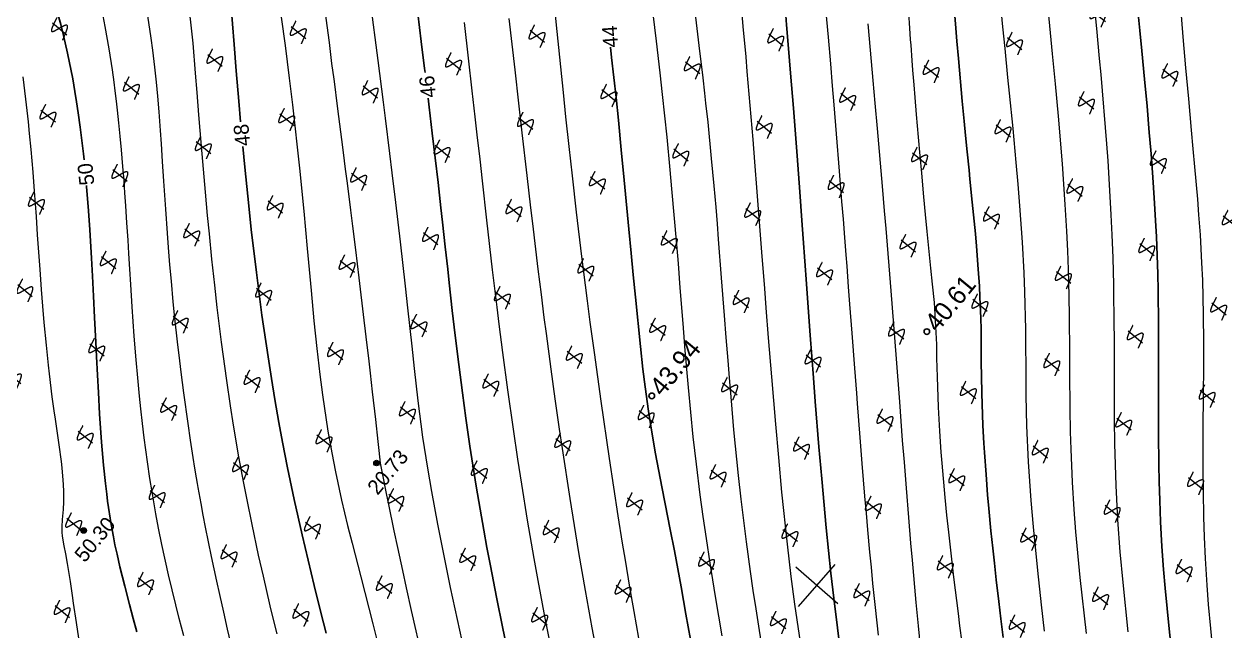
# Model space of a CAD drawing. Header units: millimetres. Extents: x -2893842 to -949497, y -1203244 to 262218.
# Drawn here: x -2066059 to -2001651, y -830072 to -797533 of the extents above; entities that cross this region are included whole.
import ezdxf

# ---------------------------------------------------------------- set-up
doc = ezdxf.new("R2010")
doc.units = ezdxf.units.MM
doc.layers.get('0').update_dxf_attribs({"lineweight": 5})
for name, color, linetype in [('!!!_ Размеры', 7, 'Continuous'), ('02_сетка', 253, 'Continuous'), ('13_Растительность', 253, 'Continuous'), ('19_Горизонтали', 253, 'Continuous'), ('61_Отметки высоты поверхности', 253, 'Continuous'), ('_Высоты_Блок', 253, 'Continuous')]:
    doc.layers.add(name, color=color, linetype=linetype)
doc.styles.add('LIKE17', font='d431.shx')
doc.styles.add('LIKE36', font='pragmai.shx')

# ---------------------------------------------------------------- blocks, each defined once
blk = doc.blocks.new('g5_411')
at = {"color": 0, "linetype": 'Continuous', "lineweight": 15}
for points in [[(0.375, 1), (0.365, 0.998), (0.355, 0.996), (0.346, 0.994), (0.336, 0.991), (0.326, 0.989), (0.316, 0.987), (0.307, 0.985), (0.297, 0.983), (0.287, 0.981), (0.277, 0.979), (0.268, 0.976), (0.258, 0.974), (0.248, 0.972), (0.238, 0.97), (0.228, 0.968), (0.219, 0.966), (0.209, 0.963), (0.199, 0.961), (0.189, 0.959), (0.18, 0.957), (0.17, 0.955), (0.16, 0.952), (0.15, 0.95), (0.141, 0.948), (0.131, 0.946), (0.121, 0.943), (0.111, 0.941), (0.102, 0.939), (0.092, 0.937), (0.082, 0.934), (0.073, 0.932), (0.063, 0.93), (0.053, 0.927), (0.043, 0.925), (0.034, 0.923), (0.024, 0.92), (0.014, 0.918), (0.005, 0.915), (-0.005, 0.913), (-0.015, 0.911), (-0.025, 0.908), (-0.034, 0.906), (-0.044, 0.903), (-0.054, 0.901), (-0.063, 0.898), (-0.073, 0.895), (-0.083, 0.893), (-0.092, 0.89), (-0.102, 0.887), (-0.111, 0.885), (-0.121, 0.882), (-0.131, 0.879), (-0.14, 0.876), (-0.15, 0.873), (-0.159, 0.87), (-0.169, 0.867), (-0.178, 0.864), (-0.188, 0.861), (-0.197, 0.858), (-0.207, 0.855), (-0.216, 0.852), (-0.226, 0.849), (-0.235, 0.845), (-0.245, 0.842), (-0.254, 0.838), (-0.263, 0.834), (-0.272, 0.831), (-0.282, 0.827), (-0.291, 0.823), (-0.3, 0.818), (-0.309, 0.814), (-0.318, 0.809), (-0.327, 0.805), (-0.335, 0.799), (-0.344, 0.794), (-0.352, 0.788), (-0.36, 0.782), (-0.367, 0.775), (-0.374, 0.768), (-0.379, 0.76), (-0.383, 0.75), (-0.385, 0.741), (-0.384, 0.731), (-0.38, 0.721), (-0.375, 0.713), (-0.369, 0.705), (-0.361, 0.698), (-0.354, 0.692), (-0.346, 0.686), (-0.337, 0.681), (-0.329, 0.675), (-0.32, 0.67), (-0.312, 0.665), (-0.303, 0.661), (-0.294, 0.656), (-0.285, 0.652), (-0.276, 0.647), (-0.267, 0.643), (-0.258, 0.639), (-0.249, 0.635), (-0.239, 0.631), (-0.23, 0.627), (-0.221, 0.623), (-0.212, 0.619), (-0.202, 0.616), (-0.193, 0.612), (-0.184, 0.608), (-0.174, 0.605), (-0.165, 0.601), (-0.156, 0.597), (-0.146, 0.594), (-0.137, 0.59), (-0.128, 0.587), (-0.118, 0.584), (-0.109, 0.58), (-0.099, 0.577), (-0.09, 0.573), (-0.081, 0.57), (-0.071, 0.567), (-0.062, 0.563), (-0.052, 0.56), (-0.043, 0.556), (-0.034, 0.553), (-0.024, 0.55), (-0.015, 0.546), (-0.005, 0.543), (0.004, 0.54), (0.013, 0.536), (0.023, 0.533), (0.032, 0.53), (0.042, 0.526), (0.051, 0.523), (0.061, 0.519), (0.07, 0.516), (0.079, 0.513), (0.089, 0.509), (0.098, 0.506), (0.108, 0.502), (0.117, 0.499), (0.126, 0.495), (0.136, 0.492), (0.145, 0.488), (0.154, 0.485), (0.164, 0.481), (0.173, 0.477), (0.182, 0.474), (0.191, 0.47), (0.201, 0.466), (0.21, 0.462), (0.219, 0.458), (0.228, 0.454), (0.238, 0.45), (0.247, 0.446), (0.256, 0.442), (0.265, 0.438), (0.274, 0.433), (0.283, 0.429), (0.292, 0.425), (0.301, 0.42), (0.309, 0.415), (0.318, 0.41), (0.327, 0.405), (0.335, 0.4), (0.343, 0.394), (0.351, 0.388), (0.359, 0.382), (0.367, 0.375), (0.374, 0.368), (0.38, 0.36), (0.385, 0.352), (0.39, 0.343), (0.392, 0.333), (0.392, 0.323), (0.391, 0.313), (0.387, 0.304), (0.382, 0.295), (0.377, 0.287), (0.37, 0.279), (0.363, 0.272), (0.356, 0.266), (0.348, 0.259), (0.34, 0.253), (0.332, 0.248), (0.323, 0.242), (0.315, 0.237), (0.306, 0.232), (0.298, 0.227), (0.289, 0.222), (0.28, 0.217), (0.271, 0.213), (0.262, 0.208), (0.253, 0.204), (0.244, 0.2), (0.235, 0.196), (0.226, 0.192), (0.217, 0.188), (0.207, 0.184), (0.198, 0.18), (0.189, 0.176), (0.179, 0.173), (0.17, 0.169), (0.161, 0.165), (0.151, 0.162), (0.142, 0.158), (0.133, 0.155), (0.123, 0.151), (0.114, 0.148), (0.105, 0.145), (0.095, 0.141), (0.086, 0.138), (0.076, 0.135), (0.067, 0.132), (0.057, 0.129), (0.048, 0.125), (0.038, 0.122), (0.029, 0.119), (0.019, 0.116), (0.01, 0.113), (0, 0.11), (-0.009, 0.107), (-0.019, 0.104), (-0.028, 0.101), (-0.038, 0.098), (-0.048, 0.095), (-0.057, 0.092), (-0.067, 0.089), (-0.076, 0.086), (-0.086, 0.083), (-0.095, 0.08), (-0.105, 0.078), (-0.115, 0.075), (-0.124, 0.072), (-0.134, 0.069), (-0.143, 0.066), (-0.153, 0.063), (-0.162, 0.061), (-0.172, 0.058), (-0.182, 0.055), (-0.191, 0.052), (-0.201, 0.049), (-0.21, 0.047), (-0.22, 0.044), (-0.23, 0.041), (-0.239, 0.038), (-0.249, 0.036), (-0.259, 0.033), (-0.268, 0.03), (-0.278, 0.027), (-0.287, 0.025), (-0.297, 0.022), (-0.307, 0.019), (-0.316, 0.017), (-0.326, 0.014), (-0.336, 0.011), (-0.345, 0.008), (-0.355, 0.006), (-0.364, 0.003), (-0.374, 0), (-0.375, 0)], [(0, 1), (0, 0)]]:
    blk.add_lwpolyline(points, dxfattribs=at)
blk = doc.blocks.new('g5_330')
blk.add_hatch(color=0).paths.add_polyline_path([(-0.15, 0, 1), (0.15, 0, 1)])
at = {"color": 0}
blk.add_circle((0, 0), 0.15, dxfattribs=at)
blk = doc.blocks.new('Топо_07.04.17')
at = {"layer": '02_сетка', "color": 3, "linetype": 'Continuous'}
for p, q in [((-176561, -700449), (-174340, -698432)), ((-174443, -700551), (-176459, -698330))]:
    blk.add_line(p, q, dxfattribs=at)
at = {"layer": '19_Горизонтали', "color": 42, "linetype": 'Continuous', "lineweight": 20}
for points in [[(-154741, -705822), (-154723, -704109), (-154694, -702823), (-154657, -701785), (-154585, -700345), (-154507, -699215), (-154416, -698119), (-154286, -696765), (-154158, -695563), (-154026, -694408), (-153912, -693441), (-153687, -691578), (-153519, -690171), (-153368, -688847), (-153210, -687333), (-153046, -685506), (-152978, -684571), (-152893, -683079), (-152847, -681998), (-152818, -681157), (-152773, -679422), (-152752, -678459), (-152732, -677448), (-152696, -675762), (-152656, -674101), (-152610, -672417), (-152527, -669674)], [(-157142, -668632), (-157185, -671464), (-157216, -673067), (-157235, -673933), (-157349, -677659), (-157386, -678567), (-157464, -680169), (-157539, -681477), (-157610, -682550), (-157702, -683772), (-157826, -685217), (-157873, -685708), (-158008, -687033), (-158148, -688320), (-158325, -689904), (-158486, -691346), (-158601, -692417), (-158730, -693699), (-158916, -695918), (-159026, -697754), (-159095, -699471), (-159135, -701131), (-159159, -703784)], [(-162154, -669485), (-162178, -670803), (-162196, -671967), (-162216, -673527), (-162226, -674369), (-162251, -676278), (-162284, -678111), (-162313, -679277), (-162350, -680440), (-162434, -682399), (-162531, -684032), (-162606, -685048), (-162788, -687038), (-163095, -689923), (-163162, -690577), (-163308, -692203), (-163439, -694137), (-163534, -696203), (-163576, -697626), (-163610, -699967), (-163614, -701821), (-163606, -703247)], [(-161381, -703633), (-161372, -700609), (-161320, -698137), (-161277, -696951), (-161204, -695484), (-161082, -693705), (-161003, -692782), (-160883, -691543), (-160883, -691543), (-160679, -689629), (-160563, -688573), (-160563, -688573), (-160359, -686657), (-160250, -685540), (-160130, -684122), (-160057, -683123), (-159989, -682069), (-159911, -680640), (-159819, -678463), (-159742, -675894), (-159705, -674154), (-159678, -672550), (-159656, -671037), (-159638, -669753)], [(-168051, -703356), (-168067, -702458), (-168078, -701789), (-168100, -699815), (-168106, -698536), (-168103, -697389), (-168096, -696473), (-168082, -695532), (-168034, -693677), (-168012, -693086), (-167962, -691956), (-167888, -690667), (-167770, -689057), (-167680, -688047), (-167608, -687332), (-167475, -685075), (-167465, -684080), (-167455, -683223), (-167429, -681257), (-167414, -680327), (-167397, -679386), (-167372, -678108), (-167351, -677166), (-167326, -676166), (-167294, -674959), (-167266, -674043), (-167244, -673355), (-167218, -672570), (-167199, -672046), (-167168, -671232), (-167156, -670918), (-167131, -670317), (-167095, -669485)], [(-172467, -702463), (-172461, -700970), (-172448, -699669), (-172435, -698797), (-172421, -697984), (-172395, -696786), (-172373, -695884), (-172349, -694967), (-172296, -693214), (-172250, -691823), (-172186, -689992), (-172165, -689430), (-172116, -688097), (-172046, -686208), (-171989, -684657), (-171954, -683712), (-171914, -682618), (-171892, -681998), (-171859, -681067), (-171824, -680090), (-171792, -679142), (-171736, -677505), (-171671, -675493), (-171623, -673934), (-171593, -672916), (-171559, -671734), (-171520, -670292), (-171467, -668188)], [(-169336, -669835), (-169375, -671250), (-169417, -672884), (-169445, -674087), (-169478, -675463), (-169555, -678556), (-169592, -679887), (-169620, -680832), (-169727, -684180), (-169857, -687838), (-169943, -690145), (-170021, -692238), (-170062, -693404), (-170110, -694784), (-170161, -696376), (-170202, -697755), (-170226, -698659), (-170276, -700943), (-170297, -702203), (-170314, -703869)], [(-175995, -668338), (-176011, -669210), (-176048, -670850), (-176067, -671630), (-176117, -673464), (-176173, -675296), (-176212, -676494), (-176266, -678103), (-176380, -681356), (-176449, -683295), (-176486, -684340), (-176541, -685948), (-176611, -688048), (-176686, -690589), (-176729, -692381), (-176763, -694247), (-176784, -697050), (-176775, -698807), (-176751, -700305), (-176638, -703689)], [(-180745, -667391), (-180720, -669464), (-180715, -671172), (-180718, -672346), (-180741, -674643), (-180771, -676403), (-180792, -677424), (-180871, -680421), (-180903, -681443), (-180946, -682747), (-181012, -684664), (-181059, -686114), (-181114, -688108), (-181154, -690779), (-181155, -692249), (-181135, -693906), (-181109, -695078), (-181072, -696271), (-181020, -697596), (-180934, -699408), (-180812, -701548)], [(-178720, -702624), (-178779, -701481), (-178832, -700315), (-178871, -699321), (-178905, -698285), (-178943, -696689), (-178958, -695542), (-178964, -694386), (-178960, -693111), (-178926, -690638), (-178890, -689091), (-178855, -687843), (-178825, -686922), (-178783, -685675), (-178740, -684494), (-178666, -682470), (-178592, -680395), (-178565, -679566), (-178538, -678675), (-178507, -677526), (-178475, -676049), (-178451, -674102), (-178445, -673078), (-178444, -672526), (-178444, -671715), (-178451, -669956), (-178472, -667514)], [(-185261, -701159), (-185349, -699710), (-185422, -698403), (-185499, -696933), (-185544, -696006), (-185612, -694520), (-185734, -691412), (-185832, -688307), (-185898, -685688), (-185931, -684045), (-185950, -682889), (-185981, -680484), (-185998, -678105), (-186002, -676133), (-185999, -674554), (-185991, -672947), (-185979, -671650), (-185935, -668364), (-185911, -666224)], [(-189921, -701996), (-190121, -699546), (-190270, -697480), (-190348, -696292), (-190468, -694216), (-190565, -692253), (-190622, -690901), (-190679, -689277), (-190738, -687141), (-190777, -685124), (-190797, -683589), (-190807, -682686), (-190820, -680667), (-190826, -677988), (-190826, -675866), (-190825, -674697), (-190823, -673382), (-190822, -672408), (-190822, -670996), (-190824, -669245), (-190833, -667318)], [(-188436, -667371), (-188436, -670151), (-188436, -671938), (-188436, -673548), (-188432, -675840), (-188426, -677586), (-188422, -678440), (-188403, -680910), (-188388, -682269), (-188371, -683508), (-188357, -684383), (-188320, -686299), (-188281, -687911), (-188233, -689559), (-188198, -690608), (-188091, -693307), (-187947, -696241), (-187828, -698307), (-187696, -700337), (-187530, -702616)], [(-196847, -701444), (-197076, -699431), (-197197, -698328), (-197329, -697086), (-197428, -696132), (-197552, -694880), (-197640, -693967), (-197771, -692530), (-197823, -691937), (-197900, -691019), (-197959, -690279), (-197963, -689607), (-197960, -689115), (-197955, -687927), (-197952, -686435), (-197952, -685433), (-197954, -684624), (-197957, -683767), (-197960, -683163), (-197963, -682577), (-197980, -680283), (-197995, -678774), (-198010, -677486), (-198020, -676631), (-198039, -675176), (-198049, -674412), (-198062, -673506), (-198072, -672808), (-198090, -671570), (-198103, -670711), (-198114, -669965), (-198120, -669550), (-198133, -668696), (-198149, -667572), (-198174, -665855)], [(-200558, -665926), (-200527, -667460), (-200503, -669230), (-200492, -670667), (-200500, -674073), (-200531, -676395), (-200572, -678398), (-200622, -680666), (-200649, -682300), (-200661, -683797), (-200657, -685187), (-200639, -686297), (-200570, -688258), (-200500, -689445), (-200420, -690468), (-200263, -692016), (-200093, -693414), (-199963, -694383), (-199706, -696216), (-199347, -698800), (-199126, -700469)], [(-209493, -698293), (-209626, -697337), (-209725, -696599), (-209928, -694946), (-210102, -693287), (-210180, -692402), (-210238, -691631), (-210310, -690439), (-210343, -689716), (-210374, -688813), (-210400, -687503), (-210406, -686737), (-210405, -685942), (-210399, -685259), (-210382, -684263), (-210358, -683311), (-210314, -682024), (-210247, -680455), (-210190, -679266), (-210149, -678443), (-210105, -677591), (-210069, -676881), (-210023, -675944), (-209981, -675045), (-209950, -674335), (-209925, -673695), (-209898, -672927), (-209873, -672034), (-209857, -671294), (-209848, -670582), (-209844, -669884), (-209845, -669400), (-209850, -668844), (-209857, -668372), (-209874, -667717), (-209919, -666574), (-209995, -665353), (-210066, -664493)], [(-207676, -665041), (-207630, -666259), (-207618, -666901), (-207614, -667823), (-207621, -668629), (-207636, -669391), (-207660, -670224), (-207698, -671237), (-207728, -671942), (-207773, -672903), (-207824, -673954), (-207895, -675460), (-207947, -676736), (-207975, -677511), (-208003, -678443), (-208026, -679321), (-208047, -680432), (-208058, -681308), (-208065, -682598), (-208062, -683609), (-208057, -684223), (-208041, -685346), (-207999, -687006), (-207967, -687901), (-207926, -688857), (-207898, -689427), (-207870, -689952), (-207853, -690253), (-207839, -690479), (-207784, -691340), (-207738, -691989), (-207689, -692628), (-207551, -694232), (-207421, -695578), (-207345, -696311), (-207240, -697280), (-207134, -698199), (-206996, -699349)], [(-214688, -667541), (-214675, -668741), (-214680, -669965), (-214689, -670594), (-214707, -671461), (-214741, -672683), (-214777, -673706), (-214831, -675064), (-214872, -676041), (-214912, -676983), (-214949, -677906), (-214991, -678990), (-215020, -679875), (-215046, -680759), (-215071, -681979), (-215082, -683060), (-215083, -683530), (-215073, -684766), (-215056, -685526), (-215042, -685980), (-214991, -687371), (-214991, -687371), (-214972, -688273), (-214972, -688599), (-214990, -689267), (-215003, -689504), (-215032, -689870), (-215054, -690091), (-215096, -690429), (-215163, -690836), (-215265, -691356), (-215335, -691757), (-215365, -692030), (-215375, -692246), (-215346, -692771), (-215304, -693210), (-215266, -693738), (-215223, -694710), (-215199, -695468), (-215185, -695881), (-215144, -696938), (-215107, -697777)], [(-195719, -665648), (-195671, -668823), (-195642, -671077), (-195632, -671931), (-195613, -673835), (-195604, -674888), (-195593, -676480), (-195583, -678609), (-195580, -680996), (-195581, -682179), (-195588, -684235), (-195593, -685443), (-195591, -687191), (-195560, -689150), (-195496, -690826), (-195424, -692096), (-195296, -693877), (-195199, -695057), (-194994, -697322), (-194701, -700246)], [(-204502, -698753), (-204604, -697958), (-204696, -697212), (-204887, -695600), (-205013, -694452), (-205180, -692781), (-205298, -691437), (-205369, -690530), (-205466, -689091), (-205559, -687371), (-205605, -686321), (-205652, -684954), (-205699, -682883), (-205718, -681001), (-205721, -679802), (-205714, -678397), (-205699, -677030), (-205683, -676043), (-205658, -674794), (-205593, -672308), (-205541, -670639), (-205499, -669435), (-205463, -668393), (-205415, -666782), (-205406, -664186)]]:
    blk.add_lwpolyline(points, dxfattribs=at)
at = {"layer": '19_Горизонтали', "color": 42, "linetype": 'Continuous', "lineweight": 30}
for points in [[(-193265, -666564), (-193247, -668060), (-193232, -669531), (-193231, -669746)], [(-211930, -672340), (-211927, -672004), (-211929, -671146), (-211937, -670575), (-211956, -669791), (-211978, -669190), (-212005, -668642), (-212046, -667957), (-212164, -666546), (-212271, -665591), (-212352, -664979), (-212480, -664143), (-212585, -663537), (-212709, -662886), (-212809, -662390), (-213072, -661183), (-213174, -660733), (-213351, -659963), (-213443, -659570), (-213706, -658422)], [(-203360, -671259), (-203333, -670147), (-203285, -668520), (-203239, -667091), (-203159, -664873)], [(-156947, -705590), (-156941, -703870), (-156905, -701690), (-156875, -700679), (-156825, -699454), (-156750, -698132), (-156667, -696975), (-156582, -695973), (-156497, -695076), (-156324, -693410), (-156194, -692240), (-156022, -690751), (-155882, -689537), (-155783, -688664), (-155666, -687597), (-155483, -685790), (-155402, -684894), (-155252, -682915), (-155198, -682041), (-155132, -680818), (-155082, -679726), (-155034, -678464), (-155009, -677700), (-154998, -677317), (-154961, -675905), (-154931, -674452), (-154904, -672923), (-154887, -671834), (-154861, -670209)], [(-164636, -669281), (-164679, -670583), (-164699, -671280), (-164725, -672224), (-164776, -674510), (-164795, -675595), (-164807, -676370), (-164819, -677238), (-164831, -678241), (-164836, -678726), (-164850, -679966), (-164864, -680989), (-164877, -681670), (-164893, -682320), (-164935, -683561), (-164978, -684474), (-165014, -685061), (-165099, -686185), (-165155, -686789), (-165260, -687814), (-165339, -688549), (-165414, -689279), (-165499, -690197), (-165629, -691911), (-165686, -692861), (-165713, -693373), (-165765, -694548), (-165801, -695634), (-165820, -696377), (-165842, -697585), (-165851, -698514), (-165855, -699322), (-165855, -700230), (-165849, -701397), (-165841, -702325), (-165828, -703328)], [(-174586, -703283), (-174610, -701810), (-174622, -700212), (-174622, -698861), (-174598, -696432), (-174545, -693781), (-174498, -692056), (-174420, -689627), (-174375, -688361), (-174289, -686056), (-174231, -684584), (-174181, -683298), (-174132, -682080), (-174084, -680875), (-174046, -679900), (-173985, -678363), (-173911, -676434), (-173819, -673876), (-173755, -671985), (-173714, -670658), (-173678, -669397), (-173664, -668888)], [(-183199, -669521), (-183196, -670070), (-183204, -672221), (-183216, -673443), (-183238, -675049), (-183266, -676679), (-183316, -679315), (-183341, -680609), (-183361, -681782), (-183379, -682980), (-183405, -685638), (-183408, -686861), (-183403, -687819), (-183371, -689138), (-183325, -690166), (-183246, -691455), (-183112, -693254), (-183037, -694172), (-182924, -695563), (-182834, -696729), (-182695, -698681), (-182598, -700171), (-182512, -701559)], [(-193220, -671123), (-193217, -671622), (-193209, -673014), (-193203, -675676), (-193204, -677056), (-193205, -677828), (-193208, -679150), (-193211, -680362), (-193213, -681101), (-193213, -682577), (-193208, -683938), (-193196, -685509), (-193174, -687029), (-193143, -688406), (-193096, -689921), (-193069, -690610), (-193001, -692092), (-192933, -693338), (-192863, -694475), (-192799, -695424), (-192726, -696424), (-192590, -698120), (-192439, -699836), (-192366, -700615)], [(-201883, -699016), (-202038, -697875), (-202233, -696400), (-202575, -693621), (-202784, -691690), (-202945, -689973), (-203057, -688571), (-203132, -687503), (-203207, -686260), (-203266, -685116), (-203316, -683939), (-203387, -681692), (-203428, -679374), (-203439, -677057), (-203433, -675775), (-203410, -673701), (-203389, -672579)], [(-211967, -697802), (-212077, -697057), (-212192, -696288), (-212192, -696288), (-212336, -695287), (-212476, -694229), (-212555, -693546), (-212609, -693021), (-212645, -692602), (-212693, -691921), (-212740, -690661), (-212744, -690286), (-212745, -689701), (-212731, -688722), (-212695, -687472), (-212631, -685954), (-212571, -684815), (-212517, -683888), (-212456, -682893), (-212405, -682110), (-212319, -680797), (-212245, -679651), (-212177, -678579), (-212120, -677611), (-212040, -676094), (-211996, -675073), (-211954, -673766), (-211953, -673717)]]:
    blk.add_lwpolyline(points, dxfattribs=at)
at = {"layer": '_Высоты_Блок', "color": 7, "linetype": 'Continuous', "lineweight": 30}
for centre in [(-168056, -686579, -67200), (-183102, -688341, -67200)]:
    blk.add_circle(centre, 150, dxfattribs=at)
at = {"layer": '13_Растительность', "color": 7, "linetype": 'Continuous', "lineweight": 20, "xscale": 999.9999999999995, "yscale": 999.9999999999995, "zscale": 999.9999999999995, "rotation": 43.98139083737546}
for p in [(-212086, -665563, -67200), (-199385, -667204, -67200), (-203999, -668183, -67200), (-186684, -668844, -67200), (-208614, -669161, -67200), (-213228, -670140, -67200), (-191299, -669823, -67200), (-195913, -670802, -67200), (-173984, -670484, -67200), (-178598, -671463, -67200), (-156669, -671146, -67200), (-200527, -671780, -67200), (-205142, -672759, -67200), (-183212, -672442, -67200), (-161283, -672125, -67200), (-165897, -673103, -67200), (-209756, -673738, -67200), (-187827, -673421, -67200), (-192441, -674399, -67200), (-170512, -674082, -67200), (-214370, -674717, -67200), (-175126, -675061, -67200), (-153196, -674744, -67200), (-197055, -675378, -67200), (-157811, -675722, -67200), (-201670, -676357, -67200), (-179740, -676040, -67200), (-184354, -677018, -67200), (-162425, -676701, -67200), (-206284, -677336, -67200), (-167039, -677680, -67200), (-210898, -678315, -67200), (-188969, -677997, -67200), (-193583, -678976, -67200), (-171654, -678659, -67200), (-215513, -679293, -67200), (-176268, -679637, -67200), (-154339, -679320, -67200), (-198197, -679955, -67200), (-158953, -680299, -67200), (-202812, -680934, -67200), (-180882, -680616, -67200), (-185497, -681595, -67200), (-163567, -681278, -67200), (-207426, -681912, -67200), (-168182, -682257, -67200), (-212040, -682891, -67200), (-190111, -682574, -67200), (-150866, -682918, -67200), (-194725, -683553, -67200), (-172796, -683235, -67200), (-216655, -683870, -67200), (-177410, -684214, -67200), (-155481, -683897, -67200), (-199340, -684531, -67200), (-160095, -684876, -67200), (-203954, -685510, -67200), (-182025, -685193, -67200), (-186639, -686172, -67200), (-164709, -685854, -67200), (-208568, -686489, -67200), (-169324, -686833, -67200), (-213183, -687468, -67200), (-191253, -687150, -67200), (-152009, -687495, -67200), (-195868, -688129, -67200), (-173938, -687812, -67200), (-178552, -688791, -67200), (-156623, -688473, -67200), (-200482, -689108, -67200), (-161237, -689452, -67200), (-205096, -690087, -67200), (-183167, -689770, -67200), (-187781, -690748, -67200), (-165852, -690431, -67200), (-209710, -691066, -67200), (-170466, -691410, -67200), (-214325, -692044, -67200), (-192395, -691727, -67200), (-153151, -692071, -67200), (-197010, -692706, -67200), (-175080, -692389, -67200), (-179695, -693367, -67200), (-157765, -693050, -67200), (-201624, -693685, -67200), (-206238, -694663, -67200), (-184309, -694346, -67200), (-162380, -694029, -67200), (-166994, -695008, -67200), (-210853, -695642, -67200), (-188923, -695325, -67200), (-193538, -696304, -67200), (-171608, -695986, -67200), (-215467, -696621, -67200), (-176223, -696965, -67200), (-154293, -696648, -67200), (-198152, -697282, -67200), (-158907, -697627, -67200), (-202766, -698261, -67200), (-180837, -697944, -67200), (-185451, -698923, -67200), (-163522, -698605, -67200), (-168136, -699584, -67200), (-190065, -699902, -67200), (-172750, -700563, -67200), (-177365, -701542, -67200), (-155435, -701224, -67200), (-160050, -702203, -67200), (-164664, -703182, -67200)]:
    blk.add_blockref('g5_411', p, dxfattribs=at)
at = {"layer": '61_Отметки высоты поверхности', "color": 7, "linetype": 'Continuous', "lineweight": 20, "xscale": 999.9999999999995, "yscale": 999.9999999999995, "zscale": 999.9999999999995, "rotation": 43.98139083737546}
for p in [(-198173, -690253, -67200), (-214187, -692076, -67200)]:
    blk.add_blockref('g5_330', p, dxfattribs=at)
at = {"layer": '19_Горизонтали', "color": 42, "linetype": 'Continuous', "lineweight": 15, "style": 'LIKE36'}
for s, rotation, p in [('44', 87.65126, (-182781, -669560, -33200)), ('46', 89.34505, (-192791, -671118, -33200)), ('48', 89.34505, (-202976, -672571, -33200)), ('50', 89.34505, (-211525, -673715, -33200))]:
    blk.add_text(s, height=800, rotation=rotation, dxfattribs=at).set_placement(p)
at = {"layer": '61_Отметки высоты поверхности', "color": 7, "linetype": 'Continuous', "lineweight": 15, "style": 'LIKE17'}
for s, p in [('20.73', (-198316, -692010, -46700)), ('50.30', (-214329, -693834, -46700))]:
    blk.add_text(s, height=800, rotation=43.98139, dxfattribs=at).set_placement(p)
at = {"layer": '_Высоты_Блок', "color": 7, "linetype": 'Continuous', "lineweight": 20, "char_height": 1000, "attachment_point": 4, "rotation": 43.98139, "style": 'LIKE17'}
for s, insert in [('40.61', (-167840, -686370, -67200)), ('43.94', (-182886, -688133, -67200))]:
    blk.add_mtext(s, dxfattribs=dict(at, insert=insert))

msp = doc.modelspace()

# ---------------------------------------------------------------- block references
at = {"layer": '!!!_ Размеры', "color": 1, "lineweight": 0, "rotation": 6.471407436947433}
msp.add_blockref('Топо_07.04.17', (-1928038.79367, -112877.83782), dxfattribs=at)

doc.saveas('drawing.dxf')
